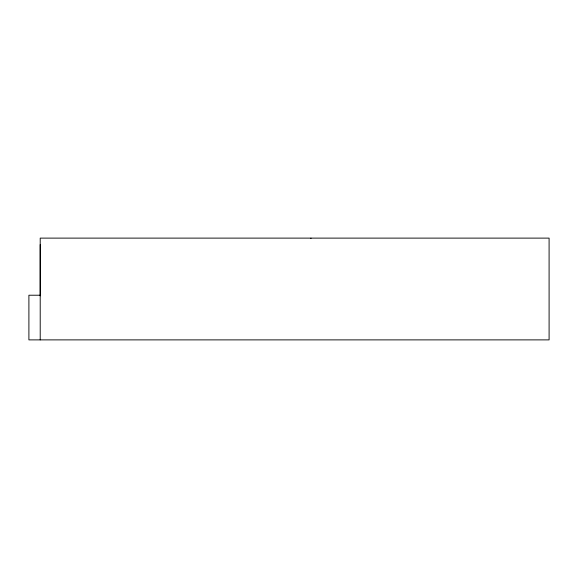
<?xml version="1.0" encoding="UTF-8"?>
<svg xmlns="http://www.w3.org/2000/svg" width="578" height="578" viewBox="0 0 578 578"><rect width="100%" height="100%" fill="white"/><g stroke="black" fill="none" stroke-linecap="round" stroke-linejoin="round"><path stroke-width="0.87" d="M40.214 295.835L40.214 244.595M40.214 295.221L28.9 295.221L28.9 339.886L549.1 339.886L549.093 238.114L40.214 238.114L40.207 339.886M310.935 238.114L310.935 238.497"/></g></svg>
